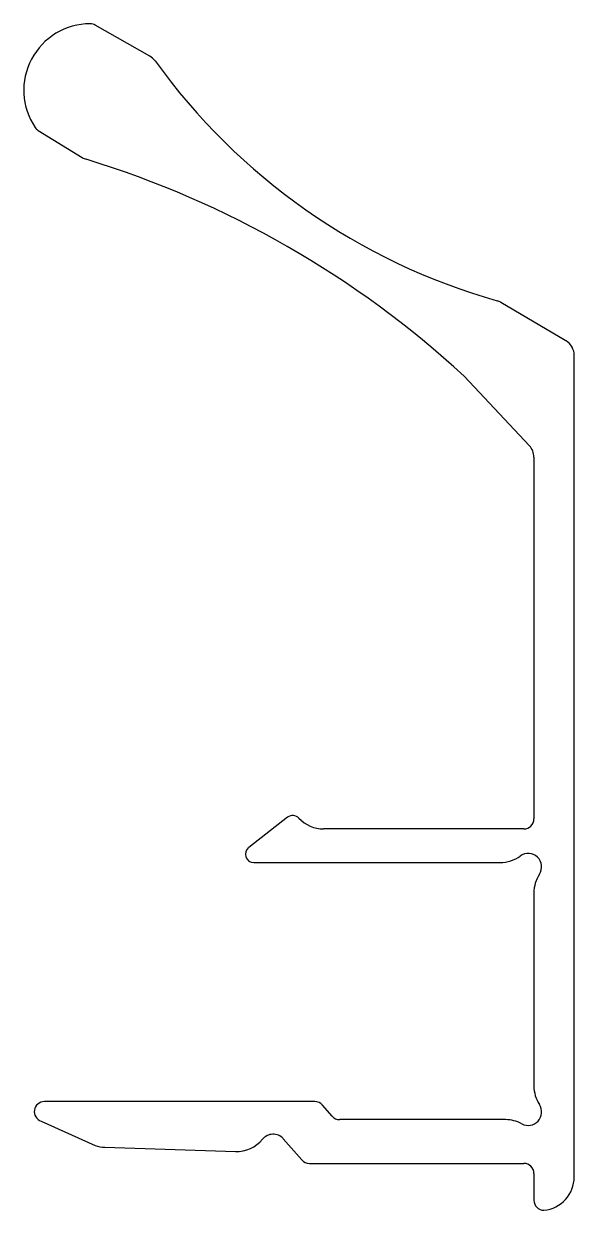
# Model space of a CAD drawing. Extents: x 2005.9 to 2022.3, y 1270.1 to 1305.4.
import ezdxf

# ---------------------------------------------------------------- set-up
doc = ezdxf.new("R2010")
doc.units = 0
doc.layers.get('0').update_dxf_attribs({"linetype": 'CONTINUOUS'})

msp = doc.modelspace()

# ---------------------------------------------------------------- linework, layer by layer
for p, q in [((2009.659, 1304.467), (2008.039, 1305.391)), ((2006.345, 1302.252), (2007.655, 1301.449)), ((2022.028, 1295.992), (2020.096, 1297.136)), ((2022.274, 1271.124), (2022.274, 1295.562)), ((2019.001, 1294.946), (2020.939, 1292.873)), ((2021.074, 1292.532), (2021.074, 1281.773)), ((2013.756, 1281.821), (2012.599, 1280.921)), ((2020.774, 1281.473), (2014.826, 1281.473)), ((2012.752, 1280.473), (2020.076, 1280.473)), ((2021.074, 1279.573), (2021.074, 1273.826)), ((2014.565, 1273.361), (2006.529, 1273.361)), ((2015.079, 1272.928), (2014.791, 1273.258)), ((2006.431, 1272.777), (2008.034, 1272.057)), ((2020.234, 1272.825), (2015.305, 1272.825)), ((2013.626, 1272.259), (2014.177, 1271.628)), ((2008.326, 1272.003), (2012.204, 1271.878)), ((2014.403, 1271.525), (2020.774, 1271.525)), ((2021.074, 1271.225), (2021.074, 1270.429))]:
    msp.add_line(p, q)
for centre, radius, start, end in [((2007.896, 1303.448), 1.981, 90.1468, 213.985), ((2007.892, 1305.129), 0.3, 60.7028, 90.1468), ((2009.411, 1304.033), 0.5, 35.7113, 60.3148), ((2025.146, 1315.344), 18.878, 215.7113, 254.1139), ((2006.502, 1302.508), 0.3, 213.985, 238.4597), ((2007.917, 1301.875), 0.5, 238.4597, 252.9176), ((1999.176, 1273.431), 29.257, 47.3421, 72.9176), ((2019.842, 1296.706), 0.5, 59.3678, 74.1139), ((2021.774, 1295.562), 0.5, 0, 59.3678), ((2020.574, 1292.532), 0.5, 0, 43.0676), ((2013.91, 1281.623), 0.25, 42.8436, 127.8656), ((2014.826, 1282.473), 1, 222.8436, 270), ((2020.774, 1281.773), 0.3, 270, 0), ((2012.752, 1280.723), 0.25, 127.8656, 270), ((2020.906, 1280.346), 0.4, 326.498, 126.3671), ((2020.076, 1281.473), 1, 270, 306.3671), ((2022.074, 1279.573), 1, 146.498, 180), ((2022.074, 1273.826), 1, 180, 213.502), ((2006.529, 1273.061), 0.3, 90, 251.0927), ((2014.565, 1273.061), 0.3, 41.1019, 90), ((2020.906, 1273.053), 0.4, 241.3181, 33.502), ((2015.305, 1273.125), 0.3, 221.1019, 270), ((2020.234, 1271.825), 1, 61.3181, 90), ((2012.237, 1272.877), 1, 268.1489, 320.4899), ((2013.325, 1271.98), 0.411, 42.8899, 140.4899), ((2008.358, 1273.003), 1, 251.0927, 268.1489), ((2014.403, 1271.825), 0.3, 221.1019, 270), ((2020.774, 1271.225), 0.3, 0, 90), ((2021.274, 1271.124), 1, 275.7392, 360), ((2021.374, 1270.429), 0.3, 180, 270)]:
    msp.add_arc(centre, radius, start, end)

doc.saveas('drawing.dxf')
